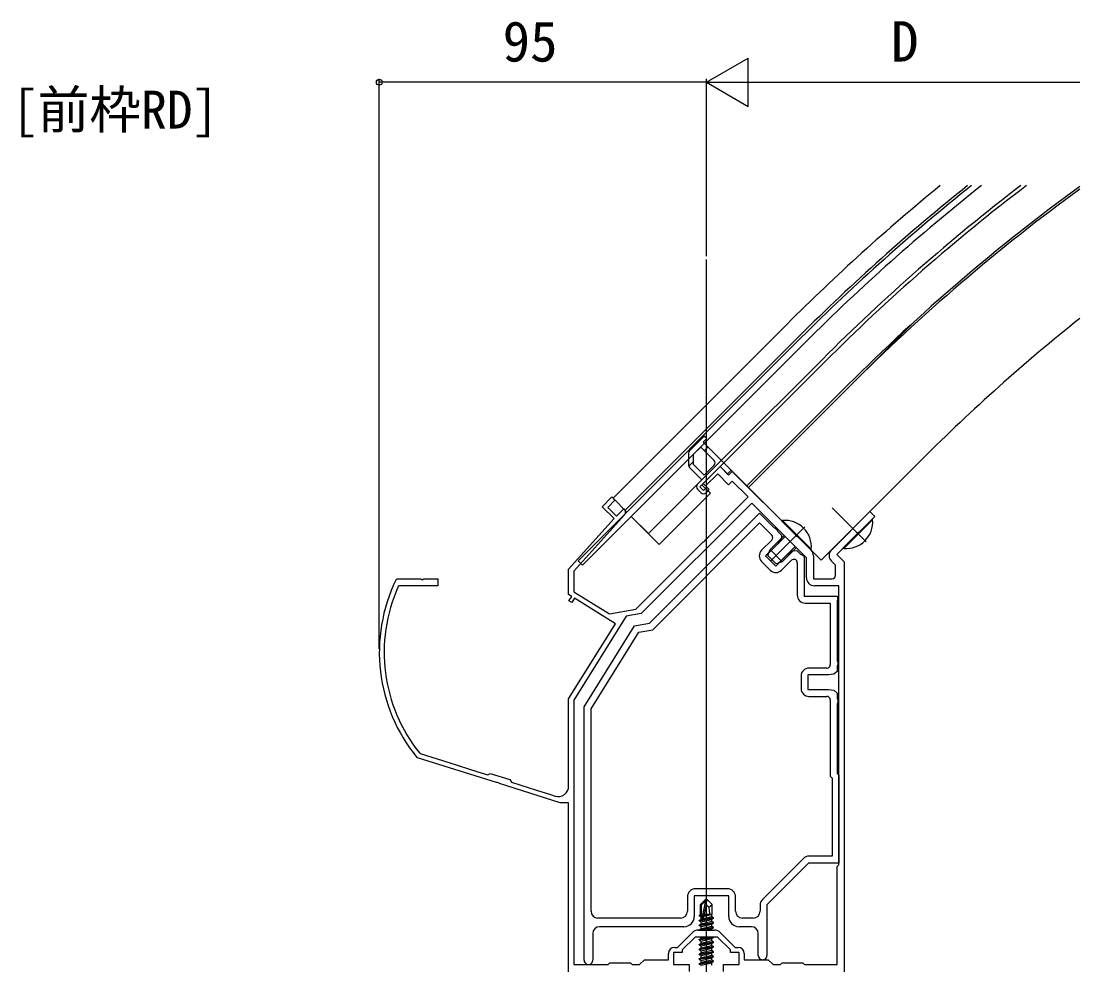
# Model space of a CAD drawing. Units: millimetres, scale not verified. Extents: x -700 to 700, y -1043 to 1037.
# Drawn here: x -249 to 58.5, y -869.5 to -595.5 of the extents above; entities that cross this region are included whole.
import ezdxf
from ezdxf.enums import TextEntityAlignment as Align

# ---------------------------------------------------------------- set-up
doc = ezdxf.new("R2010")
doc.units = ezdxf.units.MM
doc.header["$LTSCALE"] = 6
for name, color, linetype in [('0-2_USER1', 3, 'Continuous'), ('0-3_YKK_11', 7, 'Continuous'), ('0-4_YKK_12', 2, 'Continuous'), ('0-5_YKK_13', 4, 'Continuous'), ('0-6_YKK_D', 6, 'Continuous')]:
    doc.layers.add(name, color=color, linetype=linetype)
doc.styles.add('ＭＳ ゴシック', font='')
doc.styles.get('ＭＳ ゴシック').set_extended_font_data('MS Gothic')

msp = doc.modelspace()

# ---------------------------------------------------------------- linework, layer by layer
at = {"layer": '0-3_YKK_11'}
for p, q in [((-31.001, -746.128), (-33.971, -749.098)), ((-33.971, -752.351), (-31.425, -754.896)), ((-28.173, -754.896), (-25.299, -752.022)), ((-23.592, -752.729), (-23.592, -762.121)), ((-15, -783.321), (-20.2, -783.321)), ((-22.5, -785.621), (-22.5, -789.221)), ((-20.2, -791.521), (-15, -791.521)), ((-21.802, -838.595), (-33.726, -850.519)), ((-43.8, -847.421), (-53.2, -847.421)), ((-55.5, -849.721), (-55.5, -853.921)), ((-41.5, -853.921), (-41.5, -849.721)), ((-34.4, -852.146), (-34.4, -853.921)), ((-57.5, -855.921), (-81.5, -855.921)), ((-36.4, -855.921), (-39.5, -855.921)), ((-83, -860.421), (-83, -868.171)), ((-56.5, -858.421), (-81, -858.421)), ((-52.419, -859.421), (-47.581, -859.421)), ((-36.9, -858.421), (-40.5, -858.421)), ((-34.9, -866.771), (-34.9, -860.421))]:
    msp.add_line(p, q, dxfattribs=at)
for points in [[(-73.709, -738.702), (-88.5, -755.129), (-88.5, -761.129), (-78.146, -767.599), (-70.498, -766.25), (-51.71, -747.462), (-50.912, -746.664), (-50.697, -746.62), (-50.309, -746.231), (-50.264, -746.016), (-49.505, -745.258), (-37.86, -733.612), (-42.456, -729.016), (-43.517, -730.077), (-46.699, -726.895), (-50.234, -730.43), (-50.941, -729.723), (-45.992, -724.774), (-43.517, -727.248), (-42.456, -726.188), (-24.183, -744.461), (-24.139, -744.675), (-23.75, -745.064), (-23.535, -745.109), (-19.583, -749.061)], [(-90, -817.627), (-90, -792.23), (-76.397, -770.46), (-88.27, -763.042), (-89.064, -764.314), (-89.912, -763.784), (-89.118, -762.512), (-90, -761.96), (-90, -754.553), (-76.816, -739.911), (-80.286, -736.441), (-77.458, -733.612), (-76.539, -734.532), (-78.66, -736.653), (-76.114, -739.199), (-73.993, -737.077), (-73.745, -737.325)], [(-20.91, -757.121), (-20.91, -751.27), (-36.799, -735.38), (-68.913, -767.494), (-73.252, -768.259), (-88.5, -792.66), (-88.5, -869.421), (-78.5, -869.421), (-78, -868.921), (-72, -868.921), (-71.5, -869.421), (-69.4, -869.421), (-68, -868.021), (-61, -868.021), (-61, -866.221)], [(-13.677, -749.027), (-2.505, -737.855), (-1.09, -739.269), (-5.716, -743.895), (-5.931, -743.94), (-6.319, -744.329), (-6.364, -744.543), (-12.121, -750.3), (-10, -752.421)], [(-85.5, -868.171), (-85.5, -794.551), (-70.831, -771.075), (-66.498, -770.311), (-34.537, -738.35), (-30.394, -742.492), (-30.065, -742.557), (-29.409, -743.212), (-29.345, -743.541), (-28.199, -744.688), (-28.312, -745.989), (-29.233, -747.189), (-32.769, -750.724), (-29.799, -753.694), (-26.263, -750.159), (-25.063, -749.238), (-23.763, -749.124), (-22.616, -750.271), (-22.287, -750.335), (-21.592, -750.795), (-21.592, -762.421), (-12, -762.421), (-11.813, -763.385), (-12, -763.663), (-12, -781.18), (-11.813, -781.458), (-11.813, -782.385), (-12, -782.663), (-12, -784.285), (-13, -785.124), (-14.5, -785.321), (-20.5, -785.321), (-20.5, -789.521), (-14.5, -789.521), (-13, -789.719), (-12, -790.558), (-12, -792.18), (-11.813, -792.458), (-11.813, -793.385), (-12, -793.663)], [(-83.5, -853.921), (-83.5, -795.124), (-69.607, -772.89), (-65.53, -772.171), (-34.537, -741.178), (-31.001, -744.714)], [(-18.91, -750.687), (-18.91, -757.421), (-13.5, -757.421)], [(-12.5, -756.421), (-12.5, -753.457), (-13.677, -752.28)], [(-10, -752.421), (-10, -845.071), (-10, -849.501), (-10, -877.421)], [(-140.083, -757.589), (-139.814, -757.421), (-132.958, -757.421), (-132.775, -757.541), (-132.225, -757.541), (-132.042, -757.421), (-128, -757.421), (-128, -759.421), (-139.208, -759.421), (-139.482, -759.598)], [(-11.5, -840.421), (-11.5, -759.421), (-18.61, -759.421)], [(-21.292, -764.421), (-14, -764.421), (-14, -782.321)], [(-14, -792.521), (-14, -814.75), (-13.5, -815.25), (-13.5, -837.921), (-20.176, -837.921)], [(-12, -793.663), (-12, -813.921), (-11.5, -814.421), (-11.5, -839.921), (-20.3, -839.921), (-32.4, -852.021), (-32.4, -866.771)], [(-133.238, -808.033), (-133.095, -808.131), (-124.827, -810.738), (-116.352, -813.41), (-113.512, -814.305), (-112.76, -813.913), (-107.037, -815.717), (-106.646, -816.47), (-99.306, -818.784), (-95.237, -820.067), (-93.902, -820.488)], [(-110.726, -816.526), (-110.937, -816.585), (-133.915, -809.34), (-134.057, -809.245)], [(-90, -877.421), (-90, -822.421), (-92.426, -822.421), (-110.063, -816.861), (-110.202, -816.691), (-110.726, -816.526)], [(-39, -866.221), (-39, -868.021), (-32, -868.021), (-30.6, -869.421), (-28.5, -869.421), (-28, -868.921), (-22, -868.921), (-21.5, -869.421), (-12, -869.421), (-12, -840.921), (-11.5, -840.421)], [(-43.5, -855.421), (-43.5, -849.421), (-53.5, -849.421), (-53.5, -855.421)], [(-59.2, -864.421), (-58.371, -864.421), (-54.045, -860.095)], [(-45.955, -860.095), (-41.629, -864.421), (-40.8, -864.421)], [(-45, -871.421), (-45, -869.421), (-40.5, -869.421), (-40.5, -865.921), (-43, -865.921), (-43, -865.171), (-46.75, -861.421), (-53.25, -861.421), (-57, -865.171), (-57, -865.921), (-59.5, -865.921), (-59.5, -869.421), (-55, -869.421), (-55, -871.421)]]:
    msp.add_lwpolyline(points, dxfattribs=at)
for centre, radius, start, end in [((-74.452, -738.033), 1, 318.00001, 44.99998), ((-31.708, -745.421), 1, 315.00001, 44.99999), ((-32.345, -750.724), 2.3, 135.00001, 224.99999), ((-21.21, -750.687), 2.3, 0.00003, 45.00002), ((-12.051, -750.654), 2.3, 135.00001, 224.99999), ((-24.592, -752.729), 1, 0.00001, 134.99998), ((-29.799, -753.27), 2.3, 225.00001, 314.99999), ((-13.5, -756.421), 1, 270.00001, 359.99999), ((-97.028, -778.746), 47.972, 153.83116, 219.47694), ((-18.61, -757.121), 2.3, 180.00001, 269.99999), ((-97.028, -778.746), 46.572, 155.72364, 218.96655), ((-21.292, -762.121), 2.3, 180.00001, 269.99999), ((-20.2, -785.621), 2.3, 90.00001, 179.99999), ((-15, -782.321), 1, 270.00001, 359.99999), ((-20.2, -789.221), 2.3, 180.00001, 269.99999), ((-15, -792.521), 1, 0.00001, 89.99999), ((-93, -817.627), 3, 252.5, 0.00001), ((-20.176, -840.221), 2.3, 89.99999, 134.99998), ((-53.2, -849.721), 2.3, 90.00001, 179.99999), ((-43.8, -849.721), 2.3, 0.00001, 89.99999), ((-32.1, -852.146), 2.3, 135.00002, 180.00001), ((-81.5, -853.921), 2, 180.00001, 269.99999), ((-57.5, -853.921), 2, 270.00001, 359.99999), ((-39.5, -853.921), 2, 180.00001, 269.99999), ((-36.4, -853.921), 2, 270.00001, 359.99999), ((-56.5, -855.421), 3, 270.00001, 359.99999), ((-40.5, -855.421), 3, 180.00001, 269.99999), ((-81, -860.421), 2, 90.00001, 179.99999), ((-52.419, -861.721), 2.3, 89.99999, 134.99998), ((-47.581, -861.721), 2.3, 45.00002, 90.00001), ((-36.9, -860.421), 2, 0.00001, 89.99999), ((-59.2, -866.221), 1.8, 90.00001, 179.99999), ((-40.8, -866.221), 1.8, 0.00001, 89.99999), ((-33.65, -866.771), 1.25, 179.99999, 0.00001), ((-84.25, -868.171), 1.25, 179.99999, 0.00001)]:
    msp.add_arc(centre, radius, start, end, dxfattribs=at)
at = {"layer": '0-4_YKK_12'}
for p, q in [((-50, -967.422), (-50, -664.695)), ((-26.546, -683.408), (-77.104, -733.966)), ((-37.789, -730.855), (10.052, -683.013)), ((-23.011, -686.943), (-73.569, -737.501)), ((-15.586, -694.368), (-44.931, -723.713)), ((-38.214, -730.43), (-8.869, -701.085)), ((12.698, -722.652), (-16.647, -751.997)), ((-51.295, -730.077), (-44.931, -723.713)), ((-44.931, -723.713), (-16.647, -751.997)), ((-51.295, -730.077), (-48.82, -732.552)), ((-77.104, -733.966), (-73.074, -737.996)), ((-63.669, -747.401), (-48.82, -732.552)), ((-3.565, -746.694), (-13.465, -736.795)), ((-71.801, -739.269), (-63.669, -747.401)), ((-21.384, -742.31), (-31.284, -752.209))]:
    msp.add_line(p, q, dxfattribs=at)
for radius, start in [(595.5, 129.22885), (590.5, 128.63078), (580, 127.31381), (570.5, 126.08914), (569.9, 126.13312), (540, 128.48526)]:
    msp.add_arc((394.536, -1104.49), radius, start, 135, dxfattribs=at)
at = {"layer": '0-5_YKK_13'}
for p, q in [((-22.516, -687.438), (-87.216, -752.139)), ((-21.243, -688.711), (-85.943, -753.411)), ((-16.293, -693.661), (-43.517, -720.884)), ((-51.649, -719.117), (-47.76, -723.006)), ((-49.527, -719.117), (-50.588, -720.177)), ((-66.851, -744.219), (-43.517, -720.884)), ((-55.184, -720.945), (-55.184, -724.359)), ((-55.121, -724.71), (-53.684, -723.274)), ((-52.568, -731.35), (-51.507, -732.41)), ((-66.851, -744.219), (-71.801, -739.269)), ((-27.856, -740.438), (-28.031, -740.613)), ((-28.031, -740.613), (-19.687, -748.957)), ((-19.512, -748.781), (-27.856, -740.438)), ((-1.868, -740.047), (-10.212, -748.391)), ((-10.037, -748.566), (-1.693, -740.222)), ((-1.693, -740.222), (-1.868, -740.047)), ((-27.089, -745.091), (-31.84, -749.843)), ((-27.395, -744.785), (-31.496, -748.886)), ((-32.132, -750.654), (-31.496, -748.886)), ((-27.961, -752.421), (-31.496, -748.886)), ((-24.165, -748.014), (-28.917, -752.766)), ((-23.859, -748.32), (-27.961, -752.421)), ((-19.512, -748.781), (-19.687, -748.957)), ((-10.037, -748.566), (-10.212, -748.391)), ((-87.216, -752.139), (-85.943, -753.411)), ((-29.728, -753.058), (-32.132, -750.654)), ((-27.961, -752.421), (-29.728, -753.058)), ((-50.15, -850.421), (-51.7, -851.971)), ((-51.4, -852.096), (-50.15, -850.846)), ((-51.332, -856.544), (-50.15, -850.846)), ((-49.85, -850.421), (-50.15, -850.421)), ((-50.15, -850.846), (-50.15, -850.421)), ((-50, -884.321), (-50, -849.421)), ((-50, -852.043), (-50, -850.421)), ((-50, -852.043), (-49.85, -850.421)), ((-49.85, -850.421), (-48.3, -851.971)), ((-51.7, -854.94), (-51.7, -851.971)), ((-51.7, -851.971), (-51.4, -852.096)), ((-51.7, -854.821), (-51.4, -854.821)), ((-51.4, -856.373), (-51.4, -852.096)), ((-50.91, -856.428), (-50, -852.043)), ((-50.635, -855.104), (-48.917, -854.821)), ((-50.58, -854.838), (-50.496, -854.821)), ((-50.576, -854.821), (-48.3, -854.821)), ((-49.257, -852.775), (-48.3, -851.971)), ((-48.3, -854.821), (-48.45, -854.889)), ((-48.3, -854.821), (-48.3, -851.971)), ((-52.1, -856.571), (-51.55, -856.254)), ((-51.387, -856.453), (-52.1, -856.571)), ((-52.1, -856.671), (-51.332, -856.543)), ((-52.1, -856.671), (-52.1, -856.571)), ((-52.1, -856.671), (-51.55, -856.989)), ((-47.9, -857.271), (-52.1, -857.971)), ((-52.1, -858.071), (-47.9, -857.371)), ((-52.1, -857.971), (-51.55, -857.654)), ((-52, -855.114), (-51.7, -854.94)), ((-52, -855.114), (-51.4, -854.997)), ((-52, -855.329), (-52, -855.114)), ((-52, -855.329), (-51.4, -855.23)), ((-52, -855.329), (-51.55, -855.589)), ((-51.55, -855.589), (-51.397, -855.554)), ((-51.55, -856.254), (-51.55, -855.589)), ((-51.4, -856.22), (-51.55, -856.254)), ((-51.55, -856.989), (-48.45, -856.289)), ((-48.45, -856.954), (-51.55, -857.654)), ((-51.55, -857.654), (-51.55, -856.989)), ((-51.55, -858.389), (-48.45, -857.689)), ((-50.926, -856.476), (-47.9, -855.971)), ((-47.9, -855.871), (-50.898, -856.371)), ((-48.45, -855.554), (-50.84, -856.094)), ((-50.695, -855.396), (-48.45, -854.889)), ((-48.45, -855.554), (-48.45, -854.889)), ((-47.9, -855.871), (-48.45, -855.554)), ((-47.9, -855.971), (-48.45, -856.289)), ((-48.45, -856.954), (-48.45, -856.289)), ((-47.9, -857.271), (-48.45, -856.954)), ((-47.9, -857.371), (-48.45, -857.689)), ((-48.45, -858.354), (-48.45, -857.689)), ((-47.9, -855.971), (-47.9, -855.871)), ((-47.9, -857.371), (-47.9, -857.271)), ((-52.1, -858.071), (-52.1, -857.971)), ((-52.1, -858.071), (-51.55, -858.389)), ((-47.9, -858.671), (-52.1, -859.371)), ((-52.1, -859.371), (-51.55, -859.054)), ((-52.1, -859.421), (-52.1, -859.371)), ((-51.8, -859.421), (-47.9, -858.771)), ((-48.45, -858.354), (-51.55, -859.054)), ((-51.55, -859.054), (-51.55, -858.389)), ((-49.922, -859.421), (-48.45, -859.089)), ((-47.9, -858.671), (-48.45, -858.354)), ((-47.9, -858.771), (-48.45, -859.089)), ((-48.45, -859.421), (-48.45, -859.089)), ((-47.9, -858.771), (-47.9, -858.671)), ((-47.9, -861.471), (-52.1, -862.171)), ((-52.1, -862.271), (-47.9, -861.571)), ((-52.1, -862.171), (-51.55, -861.854)), ((-52.1, -862.271), (-52.1, -862.171)), ((-52.1, -862.271), (-51.55, -862.589)), ((-47.9, -862.871), (-52.1, -863.571)), ((-52.1, -863.671), (-47.9, -862.971)), ((-52.1, -863.571), (-51.55, -863.254)), ((-52.1, -863.671), (-52.1, -863.571)), ((-52.1, -863.671), (-51.55, -863.989)), ((-51.55, -861.854), (-51.55, -861.421)), ((-49.635, -861.421), (-51.55, -861.854)), ((-51.55, -862.589), (-48.45, -861.889)), ((-48.45, -862.554), (-51.55, -863.254)), ((-51.55, -863.254), (-51.55, -862.589)), ((-51.55, -863.989), (-48.45, -863.289)), ((-48.45, -863.954), (-51.55, -864.654)), ((-51.55, -864.654), (-51.55, -863.989)), ((-47.9, -861.571), (-48.45, -861.889)), ((-48.45, -862.554), (-48.45, -861.889)), ((-47.9, -862.871), (-48.45, -862.554)), ((-47.9, -862.971), (-48.45, -863.289)), ((-48.45, -863.954), (-48.45, -863.289)), ((-47.9, -864.271), (-48.45, -863.954)), ((-47.9, -861.471), (-47.987, -861.421)), ((-47.9, -861.571), (-47.9, -861.471)), ((-47.9, -862.971), (-47.9, -862.871)), ((-47.9, -864.271), (-52.1, -864.971)), ((-52.1, -865.071), (-47.9, -864.371)), ((-52.1, -864.971), (-51.55, -864.654)), ((-52.1, -865.071), (-52.1, -864.971)), ((-52.1, -865.071), (-51.55, -865.389)), ((-47.9, -865.671), (-52.1, -866.371)), ((-52.1, -866.471), (-47.9, -865.771)), ((-52.1, -866.371), (-51.55, -866.054)), ((-52.1, -866.471), (-52.1, -866.371)), ((-52.1, -866.471), (-51.55, -866.789)), ((-47.9, -867.071), (-52.1, -867.771)), ((-52.1, -867.871), (-47.9, -867.171)), ((-51.55, -865.389), (-48.45, -864.689)), ((-48.45, -865.354), (-51.55, -866.054)), ((-51.55, -866.054), (-51.55, -865.389)), ((-51.55, -866.789), (-48.45, -866.089)), ((-48.45, -866.754), (-51.55, -867.454)), ((-51.55, -867.454), (-51.55, -866.789)), ((-47.9, -864.371), (-48.45, -864.689)), ((-48.45, -865.354), (-48.45, -864.689)), ((-47.9, -865.671), (-48.45, -865.354)), ((-47.9, -865.771), (-48.45, -866.089)), ((-48.45, -866.754), (-48.45, -866.089)), ((-47.9, -867.071), (-48.45, -866.754)), ((-47.9, -867.171), (-48.45, -867.489)), ((-47.9, -864.371), (-47.9, -864.271)), ((-47.9, -865.771), (-47.9, -865.671)), ((-47.9, -867.171), (-47.9, -867.071)), ((-52.1, -867.771), (-51.55, -867.454)), ((-52.1, -867.871), (-52.1, -867.771)), ((-52.1, -867.871), (-51.55, -868.189)), ((-47.9, -868.471), (-52.1, -869.171)), ((-52.1, -869.271), (-47.9, -868.571)), ((-52.1, -869.171), (-51.55, -868.854)), ((-52.1, -869.271), (-52.1, -869.171)), ((-52.1, -869.271), (-51.55, -869.589)), ((-51.55, -868.189), (-48.45, -867.489)), ((-48.45, -868.154), (-51.55, -868.854)), ((-51.55, -868.854), (-51.55, -868.189)), ((-51.55, -869.589), (-48.45, -868.889)), ((-48.45, -868.154), (-48.45, -867.489)), ((-47.9, -868.471), (-48.45, -868.154)), ((-47.9, -868.571), (-48.45, -868.889)), ((-48.45, -869.554), (-48.45, -868.889)), ((-47.9, -868.571), (-47.9, -868.471))]:
    msp.add_line(p, q, dxfattribs=at)
for points in [[(-42.81, -725.834), (-50.941, -717.702), (-49.881, -716.642), (-50.588, -715.935), (-54.891, -720.238)], [(-47.76, -724.42), (-50.588, -727.248), (-53.684, -724.152), (-53.684, -721.152), (-51.649, -719.117)], [(-54.891, -725.066), (-51.295, -728.663), (-52.568, -729.935)], [(-50.093, -732.41), (-49.174, -731.491), (-49.881, -730.784), (-50.8, -731.703), (-51.861, -730.643), (-45.992, -724.774), (-43.87, -726.895), (-42.81, -725.834)], [(-50, -852.043), (-49.257, -852.775), (-49.1, -854.821)]]:
    msp.add_lwpolyline(points, dxfattribs=at)
for centre, radius, start, end in [((394.536, -1104.49), 589.8, 128.54561, 135), ((394.536, -1104.49), 588, 128.32493, 135), ((394.536, -1104.49), 581, 127.44301, 135), ((-54.184, -720.945), 1, 134.99998, 179.99997), ((-54.184, -724.359), 1, 179.99997, 225.00002), ((-48.467, -723.713), 1, 315, 44.99998), ((-51.861, -730.643), 1, 134.99998, 225.00002), ((-50.8, -731.703), 1, 225.00002, 315), ((-27.183, -748.108), 7.7, 354.98312, 95.01688), ((-9.364, -740.896), 7.7, 264.98312, 5.01688), ((-51.152, -856.373), 0.248, 180, 347.19096)]:
    msp.add_arc(centre, radius, start, end, dxfattribs=at)
at = {"layer": '0-6_YKK_D'}
for p, q in [((-50, -613.2), (-37.876, -606.2)), ((-37.876, -620.2), (-37.876, -606.2)), ((-145, -777.746), (-145, -612.2)), ((-50, -613.2), (-145, -613.2)), ((-50, -663.695), (-50, -612.2)), ((-50, -663.695), (-50, -612.2)), ((-50, -613.2), (-37.876, -620.2)), ((-50, -613.2), (-25.751, -613.2)), ((-36, -613.2), (58.487, -613.2))]:
    msp.add_line(p, q, dxfattribs=at)
msp.add_circle((-145, -613.2), 0.85, dxfattribs=at)

# ---------------------------------------------------------------- texts
at = {"layer": '0-2_USER1', "style": 'ＭＳ ゴシック'}
msp.add_text('[前枠RD]', height=11, dxfattribs=at).set_placement((-251.705, -629.927), align=Align.BOTTOM_LEFT)
at = {"layer": '0-6_YKK_D', "style": 'ＭＳ ゴシック'}
for s, p in [('95', (-109.182, -610.7)), ('D', (3.652, -610.7))]:
    msp.add_text(s, height=11.73, dxfattribs=at).set_placement(p, align=Align.BOTTOM_LEFT)

doc.saveas('drawing.dxf')
